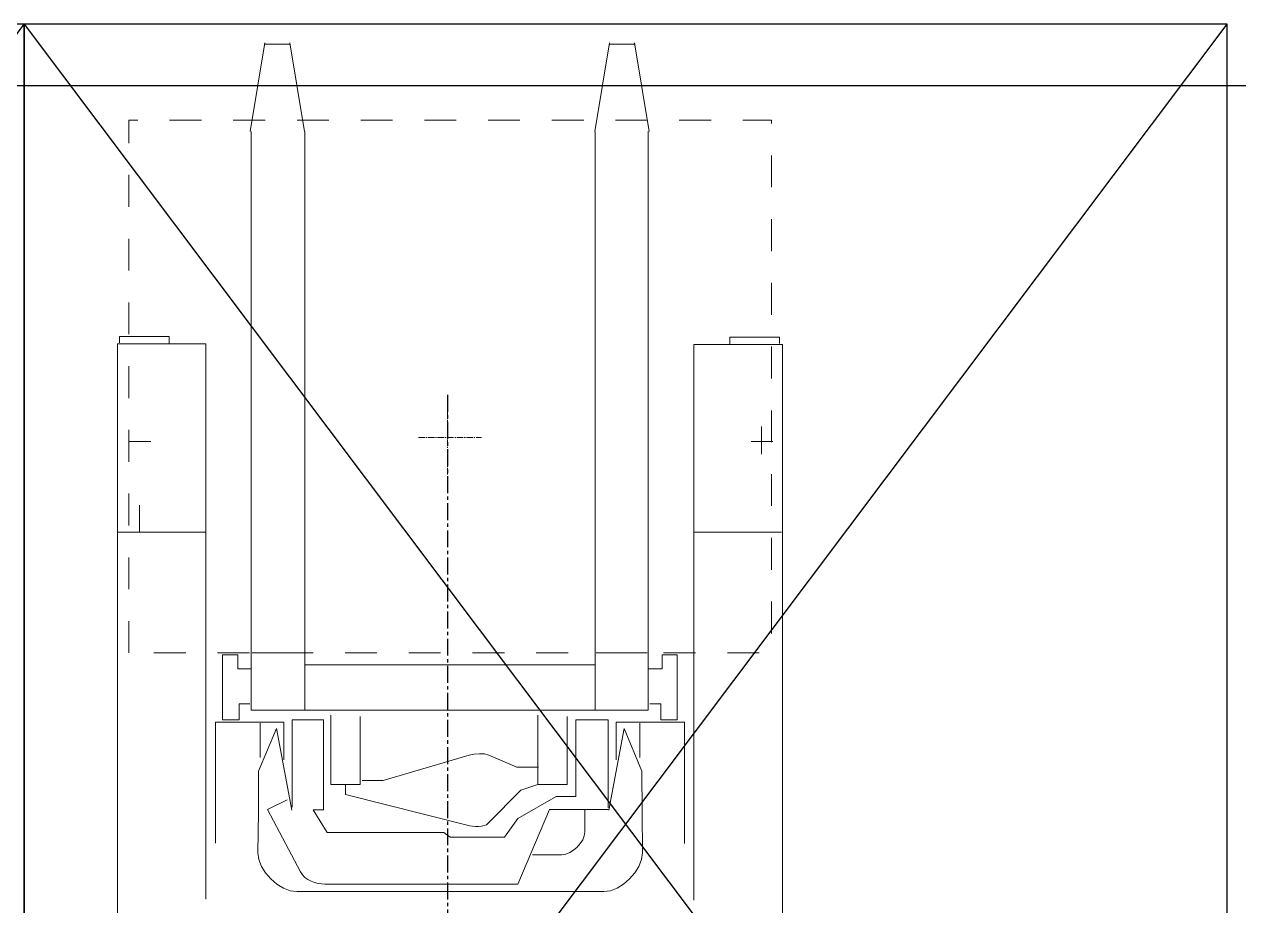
# Model space of a CAD drawing. Header units: millimetres. Extents: x 2509 to 128734, y 2492 to 91667.
# Drawn here: x 57723 to 60002, y 74202 to 75855 of the extents above; entities that cross this region are included whole.
import ezdxf
from ezdxf.enums import TextEntityAlignment as Align

# ---------------------------------------------------------------- set-up
doc = ezdxf.new("R2010")
doc.units = ezdxf.units.MM
for name, pattern in [('CENTER', [50.8, 31.75, -6.35, 6.35, -6.35]), ('DOTE', [2.42, 2, -0.2, 0.02, -0.2]), ('点画线', [18, 12, -2, 2, -2])]:
    doc.linetypes.add(name, pattern=pattern)
doc.layers.add('AXIS_TEXT', color=7, linetype='Continuous')
doc.layers.add('DOTE', color=1, linetype='DOTE')
doc.layers.add('中心线层', color=1, linetype='点画线', lineweight=18)
doc.layers.add('粗实线层', color=7, linetype='Continuous', lineweight=35)
doc.styles.add('COMPLEX', font='COMPLEX')

# ---------------------------------------------------------------- blocks, each defined once
blk = doc.blocks.new('12号建筑底图')
at = {"layer": 'DOTE'}
blk.add_line((36448.7, -256722.4), (110448.7, -256722.4), dxfattribs=at)
at = {"layer": 'AXIS_TEXT', "style": 'COMPLEX', "width": 0.736842}
blk.add_attdef('N', text='', height=900, dxfattribs=at).set_placement((122812.3, -249273.3), (123412.3, -249273.3), align=Align.FIT)
blk = doc.blocks.new('5')
at = {"color": 7, "lineweight": 0}
for points in [[(-2035.8, -1144.2), (-941, -1144.2), (-941, -1310.3), (-1982.4, -1310.3)], [(-1294.2, -1145.2), (-1294.2, -1309)], [(-939.1, -1148.5), (-927.1, -1148.5), (-927.1, -1241.7), (-940.3, -1241.7)], [(-1520.8, -1165.6), (-1461.1, -1165.6)], [(-1401.3, -1165.6), (-1341.5, -1165.6)], [(-1281.8, -1165.6), (-1222, -1165.6)], [(-1162.2, -1165.6), (-1102.5, -1165.6)], [(-1124.1, -1166.7), (-1124.1, -1207.3)], [(-1042.7, -1165.6), (-982.9, -1165.6)], [(-923.2, -1165.6), (-863.4, -1165.6)], [(-803.7, -1165.6), (-743.9, -1165.6)], [(-684.1, -1165.6), (-624.4, -1165.6)], [(-564.6, -1165.6), (-521.7, -1165.6), (-521.7, -1182.5)], [(-1295.1, -1186), (-1243.7, -1186)], [(-1520.8, -1272.7), (-1520.8, -1212.9)], [(-521.7, -1242.2), (-521.7, -1302)], [(-1721, -1456.3), (-1650.5, -1456.3), (-1650.5, -1328.4), (-1877.5, -1328.4)], [(-1616.2, -1392.9), (-1616.2, -1372.6), (-1646.1, -1372.6), (-1646.1, -1341.5), (-1524.2, -1341.5), (-1524.2, -1370.2), (-1550.5, -1370.2), (-1550.5, -1395.3)], [(-1520.8, -1392.2), (-1520.8, -1332.4)], [(-521.7, -1361.8), (-521.7, -1421.5)], [(-1815.4, -1471.3), (-1662.4, -1442.6), (-1742.5, -1409.1), (-1819, -1409), (-1895.5, -1408), (-1908.2, -1409.8), (-1921, -1414.8), (-1933.2, -1422.5), (-1944.4, -1432.3), (-1954.1, -1443.6), (-1961.7, -1455.8), (-1966.6, -1468.4), (-1968.3, -1480.8), (-1968.3, -1768.9)], [(-1716.8, -1412.3), (-1652.2, -1412.3)], [(-543, -1395), (-1628.1, -1395), (-1628.1, -1767.9)], [(-1520.8, -1397.2), (-1520.8, -1492.8)], [(-376.9, -1420.8), (-543, -1393.3)], [(-1814.3, -2065.3), (-1814.3, -1955.3), (-1954.1, -1895.6), (-1954.1, -1533.4), (-1953.8, -1527.3), (-1952.8, -1520.8), (-1951.1, -1514.1), (-1948.6, -1507.6), (-1945.4, -1501.5), (-1941.5, -1496), (-1936.9, -1491.4), (-1931.4, -1488), (-1814.3, -1425.9), (-1796.4, -1462.9)], [(-379, -1419.7), (-379, -1467.5)], [(-1520.8, -1511.7), (-1520.8, -1452)], [(-1811.1, -2065.3), (-1646.2, -2065.3), (-1646.2, -2004.3), (-1789.6, -2004.3), (-1789.6, -1967.3), (-1831.4, -1895.6), (-1866.1, -1870.5), (-1866.1, -1768.9), (-1857.7, -1756.9), (-1857.7, -1538.2), (-1814.7, -1511.9), (-1814.7, -1531), (-1646.2, -1531), (-1646.2, -1472.5), (-1809.9, -1472.5)], [(-376.9, -1468), (-543, -1495.5)], [(-543, -1495.8), (-1628.3, -1495.8)], [(-1543.3, -1496.9), (-1543.3, -1768.2)], [(-521.7, -1481.3), (-521.7, -1541)], [(-1639.6, -1599.9), (-1767.4, -1599.9), (-1767.4, -1545), (-1637.2, -1545)], [(-1520.8, -1631.3), (-1520.8, -1571.5)], [(-1767.2, -1933.4), (-1777.9, -1901.1), (-1840.1, -1840.2), (-1842.8, -1836.6), (-1844.6, -1832.2), (-1845.8, -1827.2), (-1846.3, -1821.8), (-1846.3, -1816.3), (-1845.8, -1810.8), (-1844.8, -1805.5), (-1843.6, -1800.7), (-1786.3, -1572.5), (-1768.3, -1572.5)], [(-1735, -1934.5), (-1735, -1893.8), (-1712.3, -1841.2), (-1709.9, -1833.1), (-1709.6, -1823.6), (-1710.6, -1813.7), (-1712.3, -1804.2), (-1760.1, -1642.9), (-1760.1, -1603.4)], [(-521.7, -1600.8), (-521.7, -1660.6)], [(-1520.8, -1750.8), (-1520.8, -1691)], [(-521.7, -1720.3), (-521.7, -1780.1)], [(-1815.4, -2066.3), (-1662.4, -2095), (-1742.5, -2128.5), (-1819, -2128.6), (-1895.5, -2129.7), (-1908.2, -2127.9), (-1921, -2122.8), (-1933.2, -2115.1), (-1944.4, -2105.3), (-1954.1, -2094), (-1961.7, -2081.8), (-1966.6, -2069.2), (-1968.3, -2056.8), (-1968.3, -1768.8)], [(-543, -2140.2), (-1628.1, -2140.2), (-1628.1, -1767.3)], [(-1543.3, -2039.4), (-1543.3, -1768.1)], [(-1520.8, -1870.3), (-1520.8, -1810.5)], [(-521.7, -1839.9), (-521.7, -1899.6)], [(-1814.3, -2021.3), (-1856.1, -2021.3), (-1863.5, -2020.2), (-1870.9, -2017.3), (-1878.1, -2012.7), (-1884.8, -2007), (-1890.6, -2000.3), (-1895.1, -1993.1), (-1898.1, -1985.6), (-1899.2, -1978.3), (-1899.2, -1923.3)], [(-1639.6, -1988.1), (-1767.4, -1988.1), (-1767.4, -1933.1), (-1637.2, -1933.1)], [(-1520.8, -1989.8), (-1520.8, -1930.1)], [(-521.7, -1959.4), (-521.7, -2019.2)], [(-543, -2040.5), (-1628.3, -2040.5)], [(-1520.8, -2138.1), (-1520.8, -2042.4)], [(-1520.8, -2109.4), (-1520.8, -2049.6)], [(-376.9, -2067.3), (-543, -2039.8)], [(-379, -2115.5), (-379, -2067.7)], [(-1721, -2080.3), (-1650.5, -2080.3), (-1650.5, -2208.2), (-1878.2, -2208.2)], [(-521.7, -2078.9), (-521.7, -2138.7)], [(-376.9, -2114.5), (-543, -2142)], [(-1716.8, -2124.2), (-1652.2, -2124.2)], [(-1616.2, -2143.4), (-1616.2, -2163.7), (-1646.1, -2163.7), (-1646.1, -2194.8), (-1524.2, -2194.8), (-1524.2, -2166.1), (-1550.5, -2166.1), (-1550.5, -2141)], [(-1520.8, -2228.9), (-1520.8, -2169.1)], [(-521.7, -2198.4), (-521.7, -2258.2)], [(-2045.7, -2392.2), (-942.4, -2392.2), (-942.4, -2226), (-1984.1, -2226)], [(-1294.2, -2390), (-1294.2, -2226.3)], [(-1520.8, -2348.4), (-1520.8, -2288.7)], [(-940.4, -2386.8), (-928.5, -2386.8), (-928.5, -2293.6), (-941.6, -2293.6)], [(-521.7, -2318), (-521.7, -2371.5), (-527.9, -2371.5)], [(-1124.1, -2333.2), (-1124.1, -2373.8)], [(-1147.7, -2352.5), (-1096.3, -2352.5)], [(-1424.4, -2371.5), (-1484.1, -2371.5)], [(-1304.9, -2371.5), (-1364.6, -2371.5)], [(-1185.3, -2371.5), (-1245.1, -2371.5)], [(-1065.8, -2371.5), (-1125.6, -2371.5)], [(-946.3, -2371.5), (-1006, -2371.5)], [(-826.8, -2371.5), (-886.5, -2371.5)], [(-707.2, -2371.5), (-767, -2371.5)], [(-587.7, -2371.5), (-647.5, -2371.5)]]:
    blk.add_lwpolyline(points, dxfattribs=at)
at = {"layer": '中心线层', "color": 1, "lineweight": 0}
for points in [[(-1116.6, -1709.2), (-1116.6, -1827.4)], [(-1186.3, -1763.9), (-1036.8, -1763.9)]]:
    blk.add_lwpolyline(points, dxfattribs=at)
blk = doc.blocks.new('890')
for p, q in [((38409.8, 69895), (38409.8, 66895)), ((40666.9, 69895), (38409.8, 69895)), ((38409.8, 69895), (40666.9, 66895)), ((38409.8, 66895), (40666.9, 69895)), ((40666.9, 66895), (40666.9, 69895))]:
    blk.add_line(p, q)
at = {"layer": '粗实线层', "rotation": 89.99999999999999}
blk.add_blockref('5', (37440.2, 70236.9), dxfattribs=at)

msp = doc.modelspace()

# ---------------------------------------------------------------- linework, layer by layer
at = {"linetype": 'CENTER'}
msp.add_lwpolyline([(58517.322, 75160.198), (58517.322, 64802.656)], dxfattribs=at)

# ---------------------------------------------------------------- block references
msp.add_blockref('12号建筑底图', (-9229.066, 332462.656), dxfattribs=at)
for p in [(17056.115, 5960.13), (19313.226, 5960.13)]:
    msp.add_blockref('890', p)

doc.saveas('drawing.dxf')
